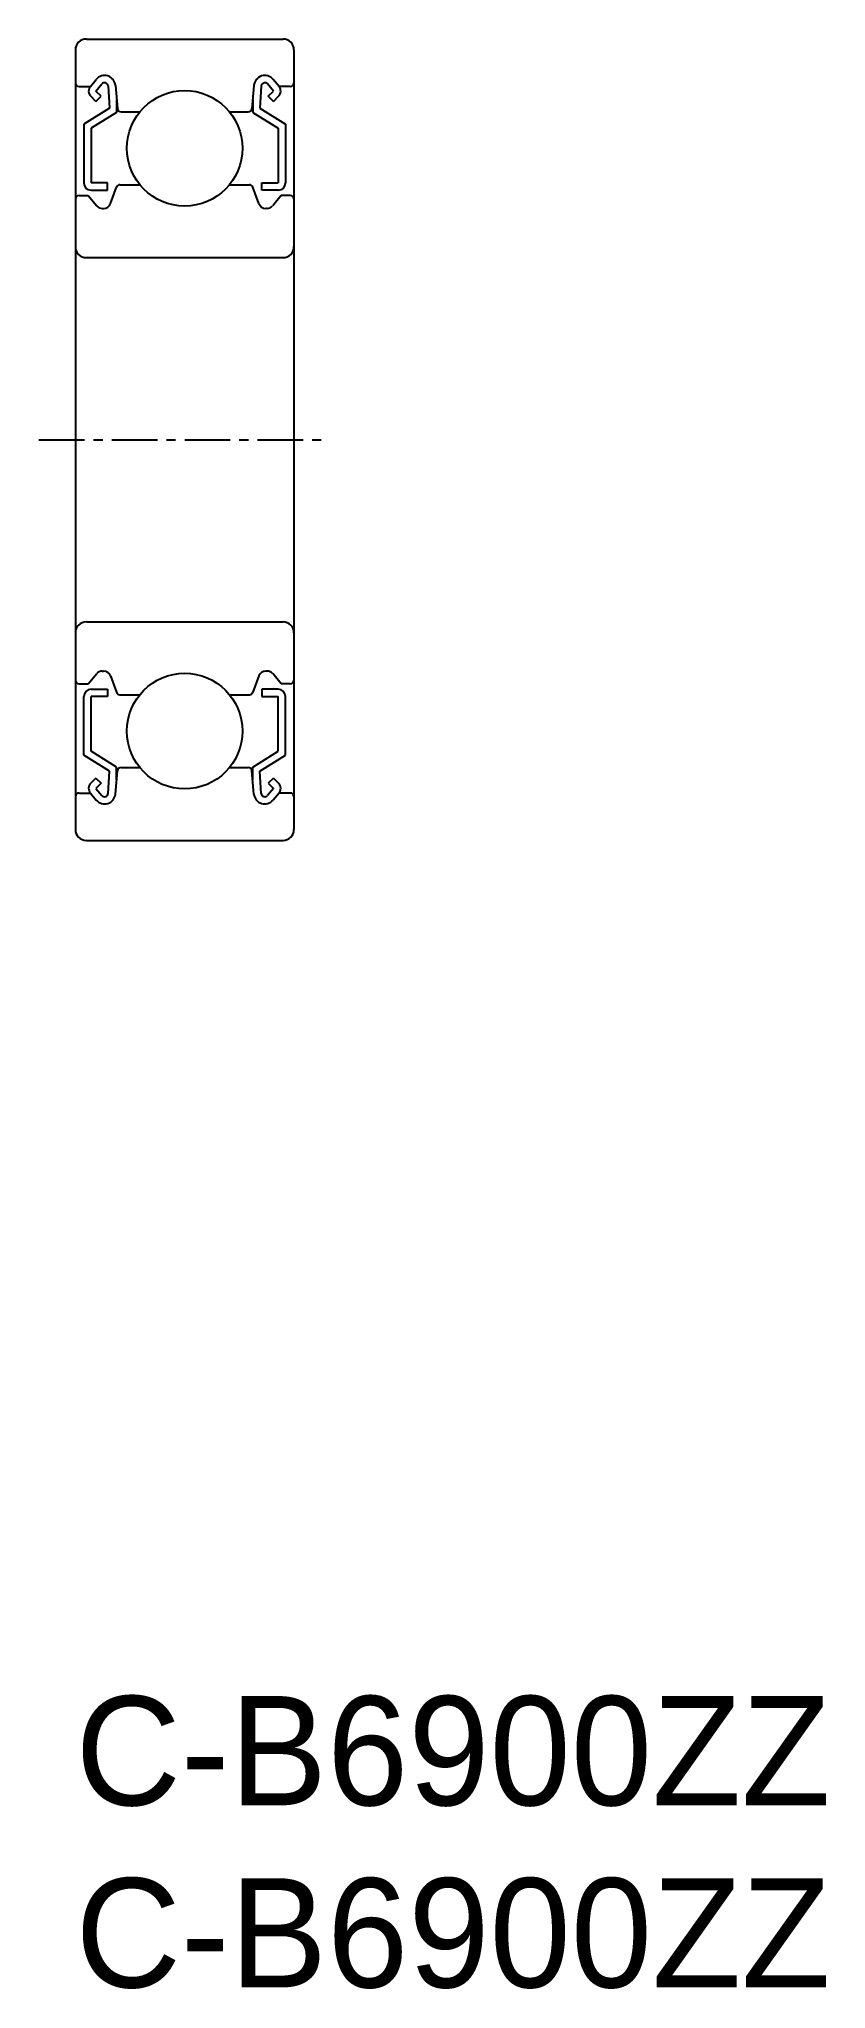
# Model space of a CAD drawing. Extents: x -1 to 20.6, y -8 to 45.5.
import ezdxf

# ---------------------------------------------------------------- set-up
doc = ezdxf.new("R2010")
doc.units = 0
doc.linetypes.add('CENTER', pattern=[2, 1.25, -0.25, 0.25, -0.25])
doc.layers.get('0').update_dxf_attribs({"linetype": 'CONTINUOUS'})
doc.layers.add('CENTER', color=1, linetype='CENTER')

msp = doc.modelspace()

# ---------------------------------------------------------------- linework, layer by layer
at = {"color": 7, "linetype": 'CONTINUOUS'}
for p, q in [((0, 45.189), (0, 23.789)), ((0.3, 45.489), (5.7, 45.489)), ((6, 45.189), (6, 23.789)), ((0.1, 44.189), (0.41, 44.189)), ((0.41, 44.189), (0.572, 44.382)), ((0.563, 43.778), (0.422, 43.919)), ((0.563, 44.06), (0.726, 44.254)), ((0.705, 43.919), (0.563, 44.06)), ((0.563, 43.778), (0.705, 43.919)), ((0.899, 44.199), (0.932, 43.587)), ((1.098, 44.217), (1.153, 43.58)), ((4.902, 44.217), (4.847, 43.58)), ((5.101, 44.199), (5.068, 43.587)), ((5.437, 44.06), (5.274, 44.254)), ((5.295, 43.919), (5.437, 44.06)), ((5.437, 43.778), (5.295, 43.919)), ((5.59, 44.189), (5.428, 44.382)), ((5.437, 43.778), (5.578, 43.919)), ((5.9, 44.189), (5.59, 44.189)), ((0.932, 43.587), (0.232, 43.15)), ((1.132, 43.476), (0.432, 43.039)), ((1.132, 43.823), (1.132, 43.476)), ((1.253, 43.489), (1.767, 43.489)), ((4.233, 43.489), (4.747, 43.489)), ((4.868, 43.823), (4.868, 43.476)), ((4.868, 43.476), (5.568, 43.039)), ((5.068, 43.587), (5.768, 43.15)), ((0.232, 43.15), (0.232, 41.539)), ((0.432, 43.039), (0.432, 41.539)), ((5.568, 43.039), (5.568, 41.539)), ((5.768, 43.15), (5.768, 41.539)), ((0.882, 41.539), (0.432, 41.539)), ((0.432, 41.339), (0.882, 41.339)), ((0.882, 41.339), (0.882, 41.539)), ((0.961, 40.971), (1.125, 41.423)), ((1.219, 41.489), (1.767, 41.489)), ((4.233, 41.489), (4.781, 41.489)), ((5.039, 40.971), (4.875, 41.423)), ((5.118, 41.539), (5.568, 41.539)), ((5.118, 41.339), (5.118, 41.539)), ((5.568, 41.339), (5.118, 41.339)), ((0.1, 41.189), (0.35, 41.189)), ((0.35, 41.189), (0.584, 40.91)), ((0.737, 40.839), (0.773, 40.839)), ((5.263, 40.839), (5.227, 40.839)), ((5.65, 41.189), (5.416, 40.91)), ((5.9, 41.189), (5.65, 41.189)), ((0.3, 39.489), (5.7, 39.489)), ((0.3, 29.489), (5.7, 29.489)), ((0.35, 27.789), (0.584, 28.068)), ((0.737, 28.139), (0.773, 28.139)), ((0.961, 28.007), (1.125, 27.555)), ((5.039, 28.007), (4.875, 27.555)), ((5.263, 28.139), (5.227, 28.139)), ((5.65, 27.789), (5.416, 28.068)), ((0.1, 27.789), (0.35, 27.789)), ((0.232, 25.828), (0.232, 27.439)), ((0.432, 27.639), (0.882, 27.639)), ((0.432, 25.939), (0.432, 27.439)), ((0.882, 27.439), (0.432, 27.439)), ((0.882, 27.639), (0.882, 27.439)), ((1.219, 27.489), (1.767, 27.489)), ((4.233, 27.489), (4.781, 27.489)), ((5.568, 27.639), (5.118, 27.639)), ((5.118, 27.639), (5.118, 27.439)), ((5.118, 27.439), (5.568, 27.439)), ((5.568, 25.939), (5.568, 27.439)), ((5.9, 27.789), (5.65, 27.789)), ((5.768, 25.828), (5.768, 27.439)), ((0.932, 25.391), (0.232, 25.828)), ((1.132, 25.502), (0.432, 25.939)), ((0.782, 25.721), (0.782, 25.721)), ((4.868, 25.502), (5.568, 25.939)), ((5.068, 25.391), (5.768, 25.828)), ((0.563, 25.2), (0.422, 25.059)), ((0.563, 25.2), (0.705, 25.059)), ((0.899, 24.779), (0.932, 25.391)), ((0.957, 25.612), (0.957, 25.612)), ((1.098, 24.761), (1.153, 25.398)), ((1.132, 25.155), (1.132, 25.502)), ((1.253, 25.489), (1.767, 25.489)), ((4.233, 25.489), (4.747, 25.489)), ((4.902, 24.761), (4.847, 25.398)), ((4.868, 25.155), (4.868, 25.502)), ((5.101, 24.779), (5.068, 25.391)), ((5.437, 25.2), (5.295, 25.059)), ((5.437, 25.2), (5.578, 25.059)), ((0.1, 24.789), (0.41, 24.789)), ((0.41, 24.789), (0.572, 24.596)), ((0.705, 25.059), (0.563, 24.918)), ((0.563, 24.918), (0.726, 24.724)), ((5.437, 24.918), (5.274, 24.724)), ((5.295, 25.059), (5.437, 24.918)), ((5.59, 24.789), (5.428, 24.596)), ((5.9, 24.789), (5.59, 24.789)), ((0.3, 23.489), (5.7, 23.489))]:
    msp.add_line(p, q, dxfattribs=at)
for centre in [(3, 42.489), (3, 26.489)]:
    msp.add_circle(centre, 1.587, dxfattribs=at)
for centre, radius, start, end in [((0.3, 45.189), 0.3, 90, 180), ((5.7, 45.189), 0.3, 0, 90), ((0.801, 44.191), 0.298, 5.0005, 140.1714), ((5.199, 44.191), 0.298, 39.8286, 174.9997), ((0.1, 44.289), 0.1, 180.0001, 270), ((0.563, 44.06), 0.2, 139.8648, 225.0001), ((0.801, 44.191), 0.0983, 4.6646, 139.9739), ((5.199, 44.191), 0.0983, 40.0264, 175.3357), ((5.437, 44.06), 0.2, 314.9967, 40.1352), ((5.9, 44.289), 0.1, 269.9995, 359.9913), ((1.253, 43.589), 0.1, 185.1444, 270), ((4.747, 43.589), 0.1, 269.9995, 354.8557), ((0.432, 41.539), 0.2, 180.0001, 270), ((1.219, 41.389), 0.1, 89.9995, 160.1157), ((4.781, 41.389), 0.1, 19.8845, 90.0002), ((5.568, 41.539), 0.2, 269.9998, 359.9956), ((0.1, 41.089), 0.1, 89.9995, 180.0001), ((0.737, 41.039), 0.2, 220.1384, 270), ((0.773, 41.039), 0.2, 270, 340.1117), ((5.227, 41.039), 0.2, 199.8883, 269.9998), ((5.263, 41.039), 0.2, 269.9998, 319.8615), ((5.9, 41.089), 0.1, 359.9913, 90.0002), ((0.3, 39.789), 0.3, 180, 270), ((5.7, 39.789), 0.3, 270, 0), ((0.3, 29.189), 0.3, 90, 180), ((5.7, 29.189), 0.3, 0, 90), ((0.1, 27.889), 0.1, 179.9999, 270.0005), ((0.737, 27.939), 0.2, 90, 139.8616), ((0.773, 27.939), 0.2, 19.8883, 90), ((5.227, 27.939), 0.2, 90.0002, 160.1117), ((5.263, 27.939), 0.2, 40.1385, 90.0002), ((5.9, 27.889), 0.1, 269.9998, 0.0087), ((0.432, 27.439), 0.2, 90, 179.9999), ((1.219, 27.589), 0.1, 199.8843, 270.0005), ((4.781, 27.589), 0.1, 269.9998, 340.1155), ((5.568, 27.439), 0.2, 0.0044, 90.0002), ((1.253, 25.389), 0.1, 90, 174.8556), ((4.747, 25.389), 0.1, 5.1443, 90.0005), ((0.1, 24.689), 0.1, 90, 179.9999), ((0.563, 24.918), 0.2, 134.9999, 220.1352), ((0.801, 24.787), 0.298, 219.8286, 354.9995), ((0.801, 24.787), 0.0983, 220.0261, 355.3354), ((5.199, 24.787), 0.298, 185.0003, 320.1714), ((5.199, 24.787), 0.0983, 184.6643, 319.9736), ((5.437, 24.918), 0.2, 319.8648, 45.0033), ((5.9, 24.689), 0.1, 0.0087, 90.0005), ((0.3, 23.789), 0.3, 180, 270), ((5.7, 23.789), 0.3, 270, 0)]:
    msp.add_arc(centre, radius, start, end, dxfattribs=at)
at = {"layer": 'CENTER', "color": 1, "linetype": 'CENTER'}
msp.add_line((-1, 34.489), (7, 34.489), dxfattribs=at)

# ---------------------------------------------------------------- texts
at = {"color": 7, "linetype": 'CONTINUOUS'}
for p in [(0, -3), (0, -8)]:
    msp.add_text('C-B6900ZZ', height=3, dxfattribs=at).set_placement(p)

doc.saveas('drawing.dxf')
